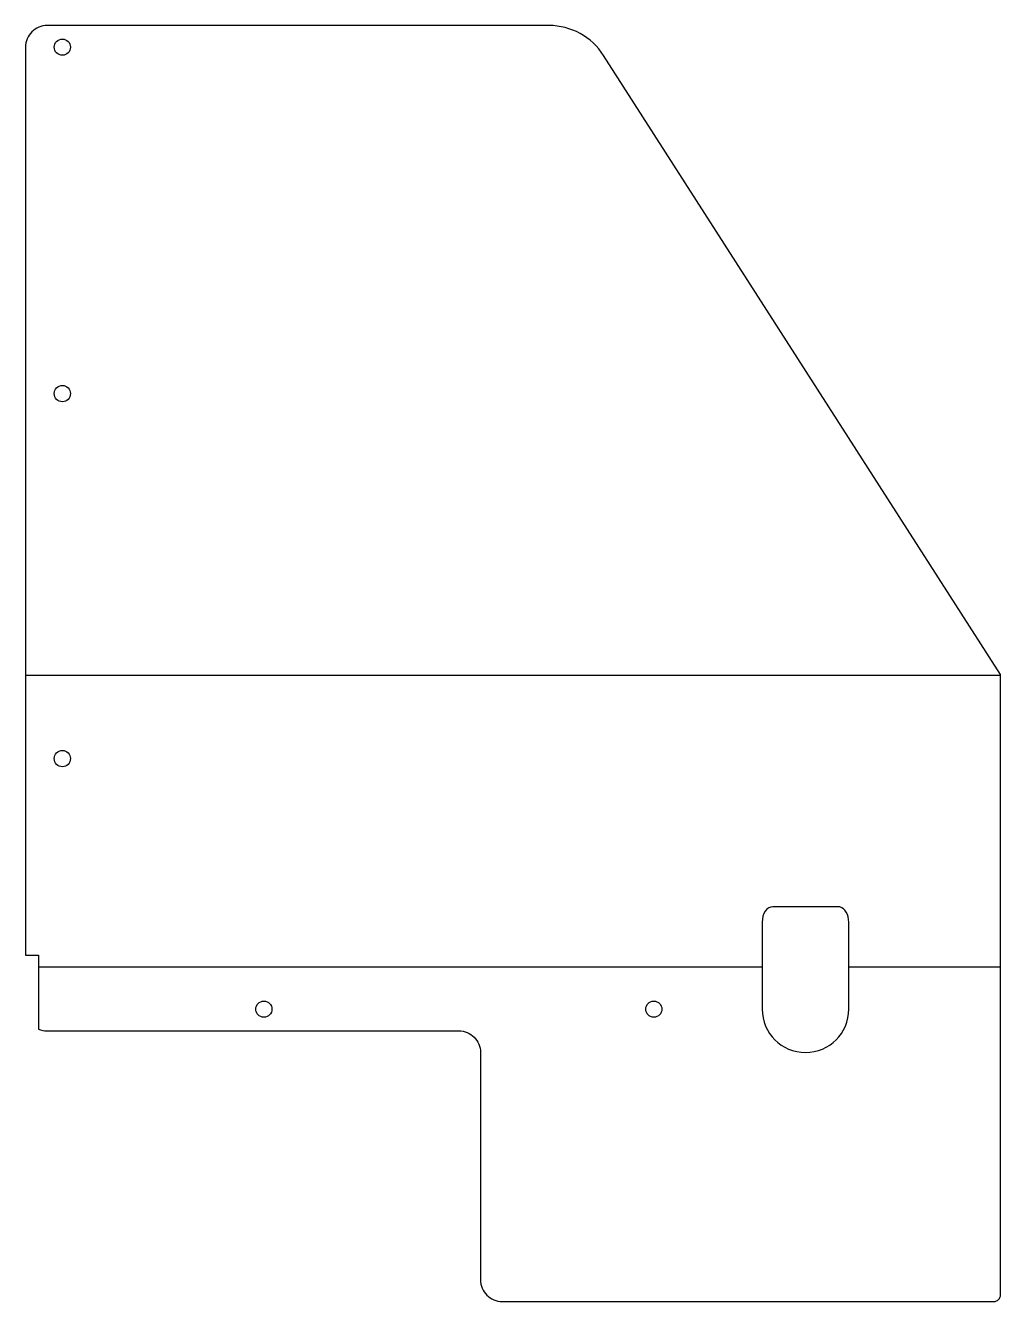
# Model space of a CAD drawing. Extents: x -225 to 225, y -164 to 425.
import ezdxf

# ---------------------------------------------------------------- set-up
doc = ezdxf.new("R2010")
doc.units = 0

msp = doc.modelspace()

# ---------------------------------------------------------------- linework, layer by layer
at = {"layer": '1'}
for points in [[(225, 125.77), (41.82, 411.65, 0.255588), (16.56, 425.46), (-215, 425.46, 0.414214), (-225, 415.46), (-225, -3.87), (-219, -3.87), (-219, -37.99, 0.103244), (-215, -38.82), (-25, -38.82, -0.414214), (-15, -48.82), (-15, -153.82, 0.414214), (-5, -163.82), (222, -163.82, 0.414214), (225, -160.82)], [(155, 11.41), (154.92, 12.64), (154.7, 13.83), (154.33, 14.95), (153.83, 15.96), (153.21, 16.83), (152.5, 17.53), (151.71, 18.05), (150.87, 18.37), (150, 18.48), (120, 18.48), (119.02, 18.35), (118.09, 17.94), (117.22, 17.29), (116.46, 16.41), (115.84, 15.34), (115.38, 14.12), (115.1, 12.79), (115, 11.41), (115, -28.82, 1), (155, -28.82)]]:
    msp.add_lwpolyline(points, format="xyb", close=True, dxfattribs=at)
for centre in [(-208, 415.46), (-208, 255.46), (-208, 86.89), (-115, -28.82), (65, -28.82)]:
    msp.add_circle(centre, 3.75, dxfattribs=at)
at = {"layer": '2'}
for p, q in [((225, 125.33), (-225, 125.33)), ((-219, -9.31), (115, -9.31)), ((155, -9.31), (225, -9.31))]:
    msp.add_line(p, q, dxfattribs=at)

doc.saveas('drawing.dxf')
